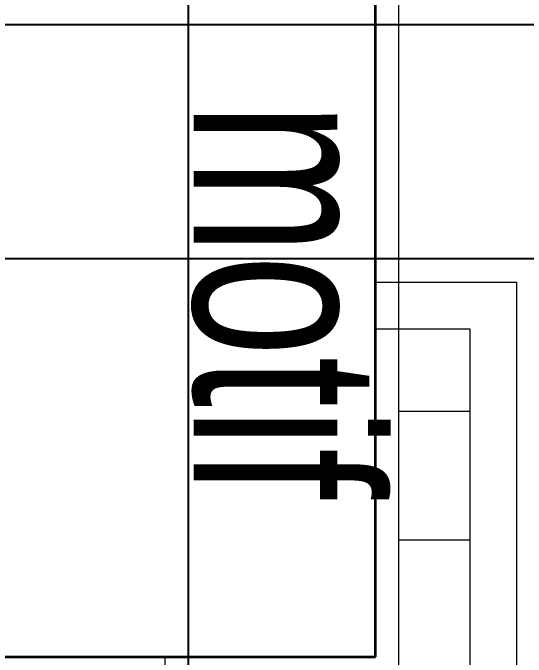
# Model space of a CAD drawing. Header units: inches. Extents: x -7543 to -822, y 102837 to 190349.
# Drawn here: x -829.77507 to -829.7641, y 102836.94892 to 102836.96269 of the extents above; entities that cross this region are included whole.
import ezdxf

# ---------------------------------------------------------------- set-up
doc = ezdxf.new("R2010")
doc.units = ezdxf.units.IN
doc.header["$MEASUREMENT"] = 0
doc.linetypes.add('DASHDOTX2', pattern=[2, 1, -0.5, 0, -0.5])
doc.layers.get('Defpoints').update_dxf_attribs({"lineweight": 25})
for name, color, linetype, lineweight in [('AKS', 1, 'Continuous', 25), ('İZ DÜŞÜM', 253, 'Continuous', 20), ('SIVA', 150, 'Continuous', 15), ('YAZI', 7, 'Continuous', 25)]:
    doc.layers.add(name, color=color, linetype=linetype, lineweight=lineweight)
for name, color, linetype, lineweight, true_color in [('BALKON', 7, 'Continuous', 20, 0xffaaa9), ('DUVAR', 7, 'Continuous', 35, 0xfc4642), ('KAPI', 7, 'Continuous', 18, 0xffb360)]:
    doc.layers.add(name, color=color, linetype=linetype, lineweight=lineweight, true_color=true_color)
doc.styles.add('arıal', font='arial.ttf', dxfattribs={"width": 0.7})

msp = doc.modelspace()

# ---------------------------------------------------------------- linework, layer by layer
at = {"layer": 'AKS', "linetype": 'DASHDOTX2', "ltscale": 10}
for p, q in [((-829.720533, 102836.962431), (-830.091136, 102836.962431)), ((-829.720533, 102836.957431), (-830.091136, 102836.957431))]:
    msp.add_line(p, q, dxfattribs=at)
at = {"layer": 'BALKON'}
for p, q in [((-829.76732, 102836.956931), (-829.764296, 102836.956931)), ((-829.76732, 102836.956931), (-829.76732, 102836.955931)), ((-829.764296, 102836.904931), (-829.764296, 102836.956931)), ((-829.765296, 102836.955931), (-829.76732, 102836.955931)), ((-829.765296, 102836.905931), (-829.765296, 102836.955931))]:
    msp.add_line(p, q, dxfattribs=at)
at = {"layer": 'Defpoints', "color": 4}
msp.add_line((-829.77132, 102836.966431), (-829.77132, 102836.840431), dxfattribs=at)
at = {"layer": 'DUVAR'}
for p, q in [((-829.76732, 102836.948931), (-829.76732, 102836.966431)), ((-829.77532, 102836.948931), (-829.76732, 102836.948931))]:
    msp.add_line(p, q, dxfattribs=at)
at = {"layer": 'İZ DÜŞÜM'}
for p, q in [((-829.765296, 102836.95417), (-829.76682, 102836.95417)), ((-829.765296, 102836.95142), (-829.76682, 102836.95142))]:
    msp.add_line(p, q, dxfattribs=at)
at = {"layer": 'KAPI'}
for q in [(-829.77582, 102836.948931), (-829.77182, 102836.948131)]:
    msp.add_line((-829.77182, 102836.948931), q, dxfattribs=at)
at = {"layer": 'SIVA'}
msp.add_line((-829.76682, 102836.948431), (-829.76682, 102836.966931), dxfattribs=at)

# ---------------------------------------------------------------- texts
at = {"layer": 'YAZI', "style": 'arıal', "width": 0.7}
msp.add_text('motif', height=0.004, rotation=270, dxfattribs=at).set_placement((-829.771205, 102836.960778, -0.011684))

doc.saveas('drawing.dxf')
